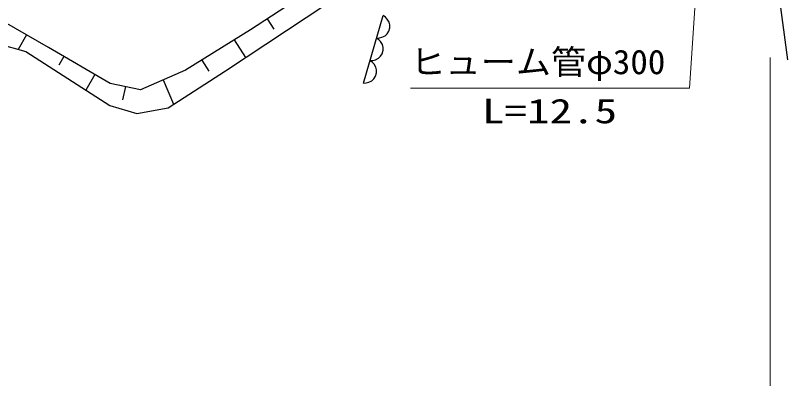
# Model space of a CAD drawing. Units: millimetres, scale not verified. Extents: x 40000 to 680000, y 20000 to 380000.
# Drawn here: x 332158 to 389833, y 262971 to 290123 of the extents above; entities that cross this region are included whole.
import ezdxf
from ezdxf.enums import TextEntityAlignment as Align

# ---------------------------------------------------------------- set-up
doc = ezdxf.new("R2010")
doc.units = ezdxf.units.MM
doc.header["$LTSCALE"] = 1000
doc.layers.add('M-BGD', color=7, linetype='Continuous', lineweight=25)
doc.layers.add('M-STR-HTXT', color=7, linetype='Continuous', lineweight=13)
doc.styles.add('ＭＳ ゴシック', font='')
doc.styles.get('ＭＳ ゴシック').set_extended_font_data('MS Gothic')

msp = doc.modelspace()

# ---------------------------------------------------------------- linework, layer by layer
at = {"layer": 'M-BGD'}
for p, q in [((388129, 299342), (389833, 286792)), ((354680, 292299), (349710, 289058)), ((347848, 285990), (355411, 291002)), ((358146, 285069), (359618, 290115)), ((334619, 287718), (331335, 289620)), ((350953, 289868), (351450, 289105)), ((349710, 289058), (344870, 286033)), ((329443, 288410), (332944, 287416)), ((332977, 288669), (332349, 287585)), ((348500, 288302), (349331, 286973)), ((332944, 287416), (339206, 283397)), ((339243, 285039), (334619, 287718)), ((335775, 287048), (335408, 286414)), ((346080, 286789), (346599, 285959)), ((338087, 285709), (337414, 284547)), ((344870, 286033), (341500, 284564)), ((343570, 283224), (347848, 285990)), ((341500, 284564), (339243, 285039)), ((343185, 285298), (343975, 283486)), ((340371, 284801), (340163, 283812)), ((339206, 283397), (341237, 282792)), ((341237, 282792), (343570, 283224))]:
    msp.add_line(p, q, dxfattribs=at)
for points in [[(359128, 288433), (359340, 288440), (359533, 288493), (359766, 288603), (359921, 288758), (360041, 288938), (360117, 289198), (360112, 289414), (360065, 289629), (359928, 289847), (359792, 289991), (359618, 290115)], [(358637, 286751), (358849, 286758), (359042, 286811), (359275, 286921), (359430, 287076), (359551, 287256), (359627, 287516), (359621, 287732), (359574, 287947), (359437, 288165), (359302, 288309), (359128, 288433)], [(358146, 285069), (358358, 285076), (358552, 285129), (358785, 285239), (358939, 285394), (359060, 285574), (359136, 285834), (359131, 286050), (359084, 286265), (358947, 286483), (358811, 286627), (358637, 286751)]]:
    msp.add_lwpolyline(points, dxfattribs=at)
at = {"layer": 'M-STR-HTXT'}
for p, q in [((383287, 296678), (382516, 284679)), ((388529, 250517), (388529, 286987)), ((382516, 284679), (361662, 284679))]:
    msp.add_line(p, q, dxfattribs=at)

# ---------------------------------------------------------------- texts
at = {"layer": 'M-STR-HTXT', "style": 'ＭＳ ゴシック'}
for s, width, p in [('ヒューム管φ300', 1.05, (361662, 285179)), ('L=12.5', 1.35, (367003, 281508))]:
    msp.add_text(s, height=1833, dxfattribs=dict(at, width=width)).set_placement(p, align=Align.BOTTOM_LEFT)

doc.saveas('drawing.dxf')
